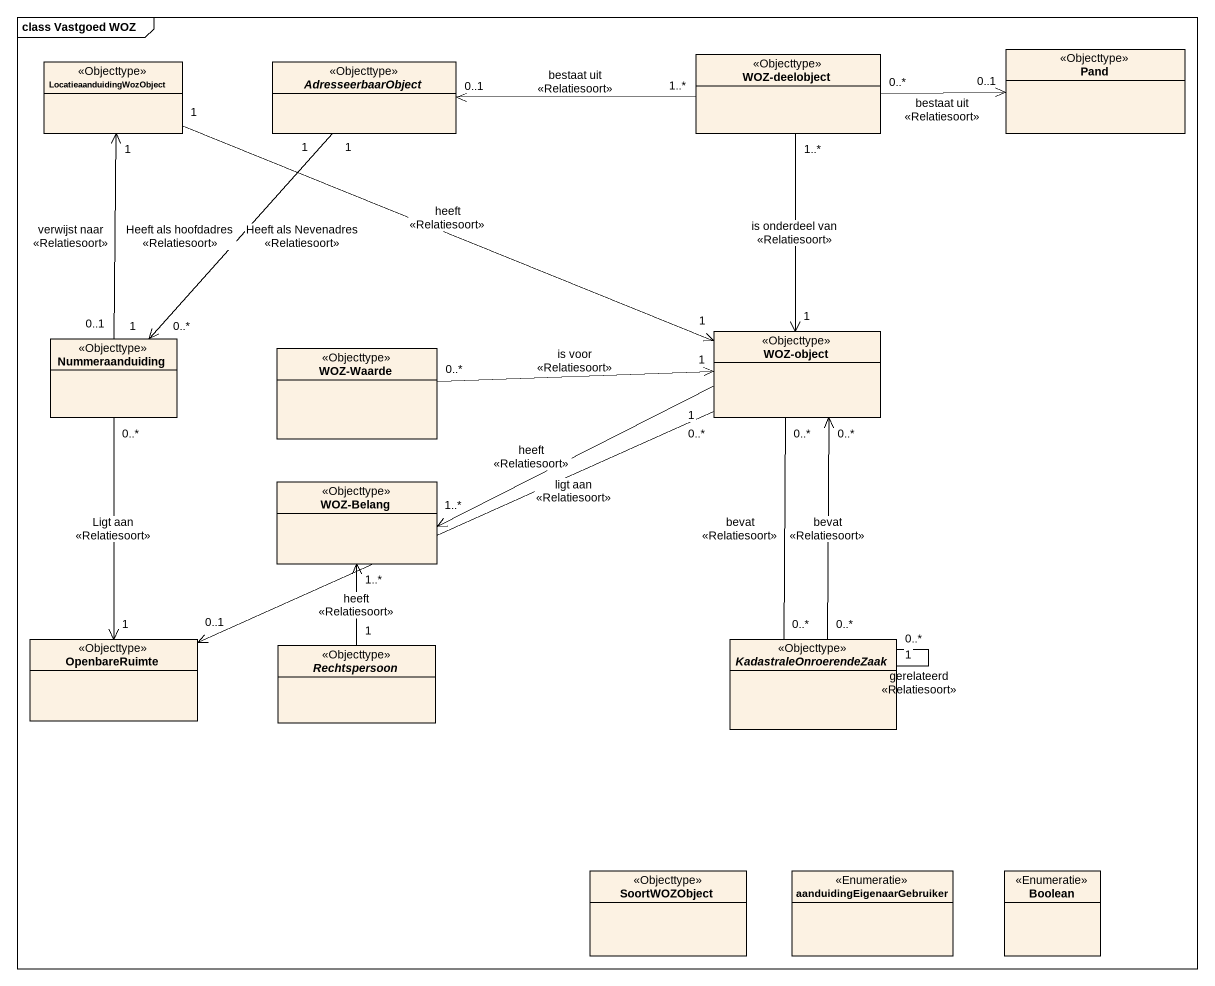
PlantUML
@startuml
mainframe class Vastgoed WOZ
hide circle
hide empty members
class "WOZ-deelobject" as WOZ_deelobject <<Objecttype>>
class Pand <<Objecttype>>
class LocatieaanduidingWozObject <<Objecttype>>
abstract class AdresseerbaarObject <<Objecttype>>
class Nummeraanduiding <<Objecttype>>
class "WOZ-object" as WOZ_object <<Objecttype>>
class "WOZ-Waarde" as WOZ_Waarde <<Objecttype>>
class "WOZ-Belang" as WOZ_Belang <<Objecttype>>
class OpenbareRuimte <<Objecttype>>
abstract class Rechtspersoon <<Objecttype>>
abstract class KadastraleOnroerendeZaak <<Objecttype>>
class SoortWOZObject <<Objecttype>>
enum aanduidingEigenaarGebruiker <<Enumeratie>>
enum Boolean <<Enumeratie>>
WOZ_deelobject "0..*" -right-> "0..1" Pand : bestaat uit\n<<Relatiesoort>>
WOZ_deelobject "1..*" -left-> "0..1" AdresseerbaarObject : bestaat uit\n<<Relatiesoort>>
WOZ_deelobject "1..*" --> "1" WOZ_object : is onderdeel van\n<<Relatiesoort>>
LocatieaanduidingWozObject "1" -right-> "1" WOZ_object : heeft\n<<Relatiesoort>>
AdresseerbaarObject "1" --> "0..*" Nummeraanduiding : Heeft als Nevenadres\n<<Relatiesoort>>
AdresseerbaarObject "1" --> "1" Nummeraanduiding : Heeft als hoofdadres\n<<Relatiesoort>>
Nummeraanduiding "0..1" -up-> "1" LocatieaanduidingWozObject : verwijst naar\n<<Relatiesoort>>
Nummeraanduiding "0..*" --> "1" OpenbareRuimte : Ligt aan\n<<Relatiesoort>>
WOZ_object "1" -left-> "1..*" WOZ_Belang : heeft\n<<Relatiesoort>>
WOZ_object "0..*" -left-> "0..1" OpenbareRuimte : ligt aan\n<<Relatiesoort>>
WOZ_object "0..*" <-- "0..*" KadastraleOnroerendeZaak : bevat\n<<Relatiesoort>>
WOZ_object "0..*" -- "0..*" KadastraleOnroerendeZaak : bevat\n<<Relatiesoort>>
WOZ_Waarde "0..*" -right-> "1" WOZ_object : is voor\n<<Relatiesoort>>
Rechtspersoon "1" -up-> "1..*" WOZ_Belang : heeft\n<<Relatiesoort>>
KadastraleOnroerendeZaak "1" -- "0..*" KadastraleOnroerendeZaak : gerelateerd\n<<Relatiesoort>>
@enduml
